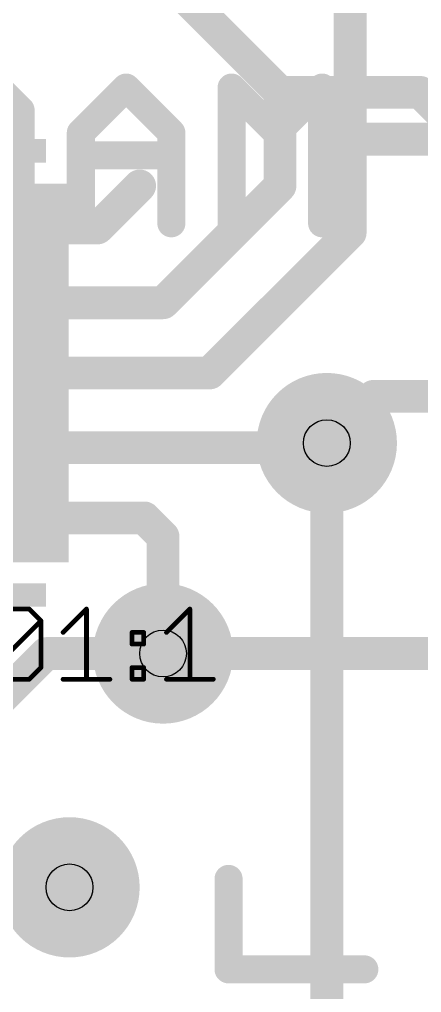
# Model space of a CAD drawing. Extents: x -34 to 73, y -9 to 16.
# Drawn here: x 8.75 to 10.93, y 4.51 to 9.79 of the extents above; entities that cross this region are included whole.
import ezdxf

# ---------------------------------------------------------------- set-up
doc = ezdxf.new("R2010")
doc.units = 0
for name, color, linetype in [('1', 12, 'CONTINUOUS'), ('16', 132, 'CONTINUOUS'), ('18', 110, 'CONTINUOUS'), ('22', 53, 'CONTINUOUS'), ('27', 253, 'CONTINUOUS'), ('29', 253, 'CONTINUOUS'), ('31', 253, 'CONTINUOUS'), ('41', 12, 'CONTINUOUS'), ('44', 253, 'CONTINUOUS')]:
    doc.layers.add(name, color=color, linetype=linetype)

# ---------------------------------------------------------------- blocks, each defined once
blk = doc.blocks.new('RECT')
blk.add_solid([(-0.5, -0.5), (0.5, -0.5), (-0.5, 0.5), (0.5, 0.5)])
blk = doc.blocks.new('ROUNDV')
at = {"const_width": 0.5}
blk.add_lwpolyline([(0, -0.25, 1), (0, 0.25, 1), (0, -0.25)], format="xyb", dxfattribs=at)

msp = doc.modelspace()

# ---------------------------------------------------------------- linework, layer by layer
at = {"layer": '1', "const_width": 0.1778}
for points in [[(9.144, 10.414), (10.16, 9.398)], [(10.541, 9.144), (10.541, 10.16)], [(10.16, 8.89), (10.16, 9.398)], [(10.541, 9.144), (10.541, 8.636)], [(11.85, 9.144), (10.541, 9.144)], [(9.1693, 8.6613), (9.398, 8.89)], [(9.525, 8.255), (10.16, 8.89)], [(8.53, 8.6613), (9.1693, 8.6613)], [(9.779, 7.874), (10.541, 8.636)], [(8.53, 8.255), (9.525, 8.255)], [(8.53, 7.874), (9.779, 7.874)], [(10.668, 7.747), (10.414, 7.493)], [(11.85, 7.747), (10.668, 7.747)], [(10.3887, 7.4677), (10.414, 7.493)], [(8.53, 7.4677), (10.3887, 7.4677)], [(8.53, 7.0867), (9.4233, 7.0867)], [(9.4233, 7.0867), (9.525, 6.985)], [(9.525, 6.985), (9.525, 6.35)], [(11.85, 6.35), (9.525, 6.35)]]:
    msp.add_lwpolyline(points, dxfattribs=at)
at = {"layer": '1', "const_width": 0.0889}
for points in [[(10.2044, 9.398, 1), (10.1156, 9.398)], [(10.1286, 9.3666, 1), (10.1914, 9.4294)], [(10.5854, 9.144, 1), (10.4966, 9.144)], [(10.541, 9.1884, 1), (10.541, 9.0996)], [(10.4966, 9.144, 1), (10.5854, 9.144)], [(9.4294, 8.8586, 1), (9.3666, 8.9214)], [(10.1156, 8.89, 1), (10.2044, 8.89)], [(10.1914, 8.8586, 1), (10.1286, 8.9214)], [(9.1379, 8.6927, 1), (9.2007, 8.6299)], [(9.1693, 8.6169, 1), (9.1693, 8.7058)], [(10.5724, 8.6046, 1), (10.5096, 8.6674)], [(10.4966, 8.636, 1), (10.5854, 8.636)], [(9.4935, 8.2864, 1), (9.5564, 8.2235)], [(9.525, 8.2105, 1), (9.525, 8.2994)], [(9.7476, 7.9054, 1), (9.8104, 7.8426)], [(9.779, 7.8296, 1), (9.779, 7.9185)], [(10.668, 7.7915, 1), (10.668, 7.7026)], [(10.6994, 7.7156, 1), (10.6366, 7.7784)], [(10.3826, 7.5244, 1), (10.4454, 7.4616)], [(10.4454, 7.4616, 1), (10.3826, 7.5244)], [(10.3572, 7.4991, 1), (10.4201, 7.4362)], [(10.3887, 7.4232, 1), (10.3887, 7.5121)], [(9.4547, 7.1181, 1), (9.3919, 7.0553)], [(9.4233, 7.0423, 1), (9.4233, 7.1312)], [(9.5694, 6.985, 1), (9.4806, 6.985)], [(9.4936, 6.9536, 1), (9.5564, 7.0164)], [(9.525, 6.3945, 1), (9.525, 6.3056)], [(9.4806, 6.35, 1), (9.5694, 6.35)]]:
    msp.add_lwpolyline(points, format="xyb", dxfattribs=at)
at = {"layer": '16', "const_width": 0.1778}
for points in [[(9.144, 10.414), (10.16, 9.398)], [(10.16, 9.398), (10.922, 9.398)], [(12.7, 7.62), (10.922, 9.398)], [(10.414, 7.493), (10.414, 1.524)], [(8.89, 6.35), (7.62, 5.08)], [(9.525, 6.35), (8.89, 6.35)]]:
    msp.add_lwpolyline(points, dxfattribs=at)
at = {"layer": '16', "const_width": 0.0889}
for points in [[(10.16, 9.4424, 1), (10.16, 9.3536)], [(10.1286, 9.3666, 1), (10.1914, 9.4294)], [(10.9534, 9.4294, 1), (10.8906, 9.3666)], [(10.922, 9.3536, 1), (10.922, 9.4424)], [(10.4584, 7.493, 1), (10.3696, 7.493)], [(8.89, 6.3945, 1), (8.89, 6.3056)], [(8.9214, 6.3186, 1), (8.8586, 6.3814)], [(9.525, 6.3056, 1), (9.525, 6.3945)]]:
    msp.add_lwpolyline(points, format="xyb", dxfattribs=at)
at = {"layer": '22', "const_width": 0.1524}
for points in [[(8.6286, 9.424), (8.7514, 9.3012)], [(9.3243, 9.424), (9.0785, 9.1783)], [(9.57, 9.1783), (9.3243, 9.424)], [(10.1429, 9.1783), (9.8971, 9.424)], [(9.8971, 9.424), (9.8971, 8.6868)], [(10.3886, 9.424), (10.1429, 9.1783)], [(10.3886, 8.6868), (10.3886, 9.424)], [(8.7514, 9.3012), (8.7514, 8.8097)], [(9.0785, 9.1783), (9.0785, 8.6868)], [(9.57, 8.6868), (9.57, 9.1783)], [(9.57, 9.0554), (9.0785, 9.0554)], [(8.7514, 8.8097), (8.6286, 8.6868)], [(9.8806, 4.6344), (9.8806, 5.1258)], [(10.6178, 4.6344), (9.8806, 4.6344)]]:
    msp.add_lwpolyline(points, dxfattribs=at)
at = {"layer": '22', "const_width": 0.0762}
for points in [[(9.3512, 9.451, 1), (9.2973, 9.3971)], [(9.3512, 9.3971, 1), (9.2973, 9.451)], [(9.9241, 9.451, 1), (9.8702, 9.3971)], [(9.9352, 9.424, 1), (9.859, 9.424)], [(10.4267, 9.424, 1), (10.3505, 9.424)], [(10.4155, 9.3971, 1), (10.3617, 9.451)], [(8.7895, 9.3012, 1), (8.7133, 9.3012)], [(8.7245, 9.2742, 1), (8.7784, 9.3281)], [(9.1166, 9.1783, 1), (9.0404, 9.1783)], [(9.6081, 9.1783, 1), (9.5319, 9.1783)], [(9.0516, 9.2052, 1), (9.1055, 9.1513)], [(9.5431, 9.1513, 1), (9.597, 9.2052)], [(10.1159, 9.2052, 1), (10.1698, 9.1513)], [(10.1159, 9.1513, 1), (10.1698, 9.2052)], [(9.0785, 9.0935, 1), (9.0785, 9.0173)], [(9.57, 9.0173, 1), (9.57, 9.0935)], [(8.7784, 8.7827, 1), (8.7245, 8.8366)], [(8.7133, 8.8097, 1), (8.7895, 8.8097)], [(9.0404, 8.6868, 1), (9.1166, 8.6868)], [(9.5319, 8.6868, 1), (9.6081, 8.6868)], [(9.859, 8.6868, 1), (9.9352, 8.6868)], [(10.3505, 8.6868, 1), (10.4267, 8.6868)], [(9.9187, 5.1258, 1), (9.8425, 5.1258)], [(9.8806, 4.6725, 1), (9.8806, 4.5963)], [(10.6178, 4.5963, 1), (10.6178, 4.6725)], [(9.8425, 4.6344, 1), (9.9187, 4.6344)]]:
    msp.add_lwpolyline(points, format="xyb", dxfattribs=at)
at = {"layer": '27', "const_width": 0.0254}
for points in [[(8.6715, 6.5916), (8.7986, 6.5916)], [(8.7986, 6.5916), (8.8622, 6.5281)], [(8.9821, 6.4645), (9.1093, 6.5916)], [(9.1093, 6.5916), (9.1093, 6.2103)], [(9.5435, 6.4645), (9.6706, 6.5916)], [(9.6706, 6.5916), (9.6706, 6.2103)], [(8.6079, 6.2739), (8.8622, 6.5281)], [(8.8622, 6.5281), (8.8622, 6.2739)], [(9.3564, 6.4645), (9.4199, 6.4645)], [(9.3564, 6.401), (9.3564, 6.4645)], [(9.4199, 6.4645), (9.4199, 6.401)], [(9.4199, 6.401), (9.3564, 6.401)], [(8.8622, 6.2739), (8.7986, 6.2103)], [(9.3564, 6.2739), (9.4199, 6.2739)], [(9.3564, 6.2103), (9.3564, 6.2739)], [(9.4199, 6.2739), (9.4199, 6.2103)], [(8.7986, 6.2103), (8.6715, 6.2103)], [(8.9821, 6.2103), (9.2364, 6.2103)], [(9.4199, 6.2103), (9.3564, 6.2103)], [(9.5435, 6.2103), (9.7977, 6.2103)]]:
    msp.add_lwpolyline(points, dxfattribs=at)
at = {"layer": '27', "const_width": 0.0127}
for points in [[(8.8031, 6.5961, 1), (8.7941, 6.5871)], [(8.7986, 6.5853, 1), (8.7986, 6.598)], [(9.1156, 6.5916, 1), (9.1029, 6.5916)], [(9.1137, 6.5871, 1), (9.1048, 6.5961)], [(9.6769, 6.5916, 1), (9.6642, 6.5916)], [(9.675, 6.5871, 1), (9.6661, 6.5961)], [(8.8685, 6.5281, 1), (8.8558, 6.5281)], [(8.8666, 6.5236, 1), (8.8577, 6.5326)], [(8.8577, 6.5236, 1), (8.8666, 6.5326)], [(8.9777, 6.469, 1), (8.9866, 6.46)], [(9.3627, 6.4645, 1), (9.35, 6.4645)], [(9.3564, 6.4709, 1), (9.3564, 6.4582)], [(9.4263, 6.4645, 1), (9.4136, 6.4645)], [(9.4199, 6.4582, 1), (9.4199, 6.4709)], [(9.539, 6.469, 1), (9.5479, 6.46)], [(9.35, 6.401, 1), (9.3627, 6.401)], [(9.3564, 6.4073, 1), (9.3564, 6.3946)], [(9.4136, 6.401, 1), (9.4263, 6.401)], [(9.4199, 6.3946, 1), (9.4199, 6.4073)], [(8.8558, 6.2739, 1), (8.8685, 6.2739)], [(8.8666, 6.2694, 1), (8.8577, 6.2783)], [(9.3627, 6.2739, 1), (9.35, 6.2739)], [(9.3564, 6.2802, 1), (9.3564, 6.2675)], [(9.4263, 6.2739, 1), (9.4136, 6.2739)], [(9.4199, 6.2675, 1), (9.4199, 6.2802)], [(8.7941, 6.2148, 1), (8.8031, 6.2058)], [(8.7986, 6.2039, 1), (8.7986, 6.2167)], [(8.9821, 6.2167, 1), (8.9821, 6.2039)], [(9.1029, 6.2103, 1), (9.1156, 6.2103)], [(9.2364, 6.2039, 1), (9.2364, 6.2167)], [(9.35, 6.2103, 1), (9.3627, 6.2103)], [(9.3564, 6.2167, 1), (9.3564, 6.2039)], [(9.4136, 6.2103, 1), (9.4263, 6.2103)], [(9.4199, 6.2039, 1), (9.4199, 6.2167)], [(9.5435, 6.2167, 1), (9.5435, 6.2039)], [(9.6642, 6.2103, 1), (9.6769, 6.2103)], [(9.7977, 6.2039, 1), (9.7977, 6.2167)]]:
    msp.add_lwpolyline(points, format="xyb", dxfattribs=at)
at = {"layer": '44'}
for centre in [(10.414, 7.493), (9.525, 6.35), (9.017, 5.08)]:
    msp.add_circle(centre, 0.127, dxfattribs=at)

# ---------------------------------------------------------------- block references
at = {"layer": '1', "xscale": 0.762, "yscale": 0.2794}
for p in [(8.53, 8.6613), (8.53, 8.255), (8.53, 7.874), (8.53, 7.4677), (8.53, 7.0867)]:
    msp.add_blockref('RECT', p, dxfattribs=at)
at = {"layer": '18', "xscale": 0.762, "yscale": 0.762}
for p in [(10.414, 7.493), (10.414, 7.493), (9.525, 6.35), (9.525, 6.35), (9.017, 5.08), (9.017, 5.08)]:
    msp.add_blockref('ROUNDV', p, dxfattribs=at)
at = {"layer": '29', "xscale": 0.9652, "yscale": 0.4826}
for p in [(8.53, 8.6613), (8.53, 8.255), (8.53, 7.874), (8.53, 7.4677), (8.53, 7.0867)]:
    msp.add_blockref('RECT', p, dxfattribs=at)
at = {"layer": '31', "xscale": 0.762, "yscale": 0.2794}
for p in [(8.53, 8.6613), (8.53, 8.255), (8.53, 7.874), (8.53, 7.4677), (8.53, 7.0867)]:
    msp.add_blockref('RECT', p, dxfattribs=at)
at = {"layer": '41', "xscale": 2.54, "yscale": 0.127}
for p in [(7.62, 9.0805), (7.62, 6.6675)]:
    msp.add_blockref('RECT', p, dxfattribs=at)

doc.saveas('drawing.dxf')
